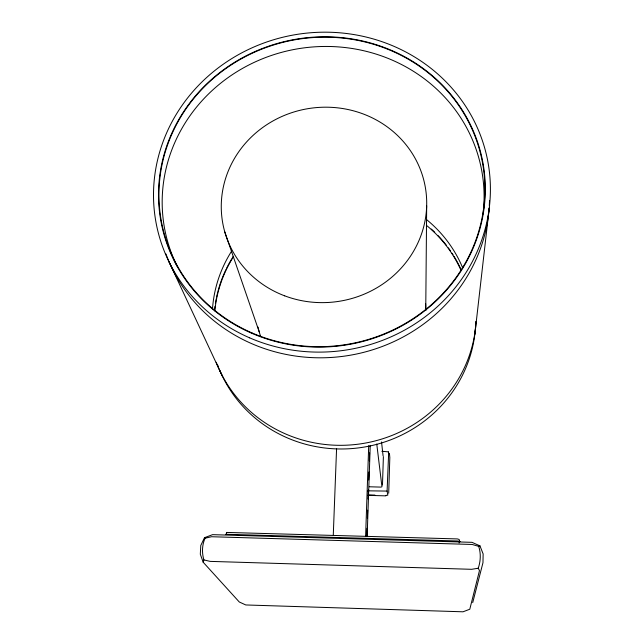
<?xml version="1.0" encoding="UTF-8"?>
<svg xmlns="http://www.w3.org/2000/svg" width="644" height="644" viewBox="0 0 644 644"><rect width="100%" height="100%" fill="white"/><g stroke="black" fill="none" stroke-linecap="round" stroke-linejoin="round"><path stroke-width="0.97" d="M426.674 205.782L425.74 310.472A84.863 81.627 -9.5 0 0 425.628 303.549M382.472 485.037L383.389 456.693M388.702 493.248L389.821 457.554L389.475 453.746M365.623 535.985L368.706 445.688M366.774 536.291L367.048 528.249M367.386 518.203L367.66 510.161M368.038 499.1L368.344 490.052M368.682 480.005L368.956 471.963M369.334 460.903L369.608 452.861M367.144 536.323L370.236 445.382M333.278 535.027L336.571 448.828M474.821 334.389L489.255 207.98M385.949 495.405L387.841 495.131L387.092 491.082L388.638 453.352L388.332 451.855L381.828 451.259M459.067 543.013L459.526 541.177L459.148 539.439L457.361 538.923L226.455 532.427M472.712 602.623L482.968 562.711L483.137 553.937L479.965 545.871L471.996 542.337L212.592 534.657L204.494 537.692L200.783 545.484L200.308 554.194L203.166 562.22L239.286 601.995L245.791 604.957L463.012 611.8L469.79 609.232L479.474 570.608L478.226 568.233A25.559 18.257 -81 0 0 478.669 546.345L479.965 545.871M225.432 534.576L226.1 534.27L226.632 532.572M203.166 562.22L203.907 559.926A25.39 19.787 83.7 0 1 205.082 538.215L204.494 537.692M205.082 538.215L211.482 536.734L472.157 544.47L478.669 546.345M478.226 568.233L471.633 569.312L210.169 561.383L203.907 559.926M387.092 491.082L367.66 490.825M388.332 451.855L388.912 453.738M226.1 534.27L457.329 540.976L460.396 541.532M369.318 486.775L381.256 487.114M368.899 494.922L374.921 495.091M367.813 495.349L385.885 495.864M381.948 486.775L376.764 444.046M168.905 261.585L222.55 376.531M224.772 231.88L259.218 331.861M381.538 441.945L383.083 455.888M260.715 336.571A84.863 81.627 -9.5 0 1 258.019 327.08M489.504 200.775A166.611 157.901 -9.6 0 1 489.295 205.645M489.094 208.576A166.611 157.901 -9.6 0 1 344.637 356.1A166.611 157.901 -9.6 0 1 165.935 253.961M176.963 265.964A161.193 152.765 -9.6 0 1 297.472 48.864A161.193 152.765 -9.6 0 1 483.097 213.824M475.731 321.767A133.002 128.116 -9.5 0 1 475.675 323.707M475.473 327.595A133.002 128.116 -9.5 0 1 363.498 447.178A133.002 128.116 -9.5 0 1 219.354 369.423M218.63 367.619A133.002 128.116 -9.5 0 1 217.592 364.898M476.085 321.767A134.355 129.339 -9.5 0 1 361.896 443.66A134.355 129.339 -9.5 0 1 216.207 362.266M212.504 308.766A129.991 125.129 -9.5 0 1 231.703 251.023M426.827 219.813A129.991 125.129 -9.5 0 1 462.682 267.864M214.83 310.923A128.679 123.954 -9.5 0 1 233.587 256.513M426.771 225.617A128.679 123.954 -9.5 0 1 461.16 270.649M214.589 309.973A129.009 124.276 -9.5 0 1 215.024 306.246M215.426 303.469A129.009 124.276 -9.5 0 1 216.239 298.856M216.617 297.013A129.009 124.276 -9.5 0 1 217.68 292.448M217.913 291.539A129.009 124.276 -9.5 0 1 221.584 279.907M221.914 279.029A129.009 124.276 -9.5 0 1 225.988 269.522M226.398 268.677A129.009 124.276 -9.5 0 1 231.816 258.759M232.307 257.954A129.009 124.276 -9.5 0 1 233.313 256.352M431.287 229.063A129.009 124.276 -9.5 0 1 434.732 232.283M438.049 235.615A129.009 124.276 -9.5 0 1 446.622 245.597M448.321 247.851A129.009 124.276 -9.5 0 1 450.494 250.91M452.064 253.245A129.009 124.276 -9.5 0 1 453.078 254.823M454.068 256.417A129.009 124.276 -9.5 0 1 461.466 270.528M284.68 295.838A102.871 97.574 -9.6 0 0 425.829 190.463A102.871 97.574 -9.6 0 0 261.44 128.438A102.871 97.574 -9.6 0 0 284.68 295.838M249.663 337.85A168.696 159.712 -9.6 0 0 489.867 176.488A168.696 159.712 -9.6 0 0 226.334 62.106A168.696 159.712 -9.6 0 0 249.663 337.85M251.868 332.851A163.214 154.52 -9.6 0 0 484.377 176.883A163.214 154.52 -9.6 0 0 229.497 66.058A163.214 154.52 -9.6 0 0 251.868 332.851M251.699 333.238A163.632 154.914 -9.6 0 0 484.803 176.858A163.632 154.914 -9.6 0 0 229.248 65.752A163.632 154.914 -9.6 0 0 251.699 333.238"/></g></svg>
